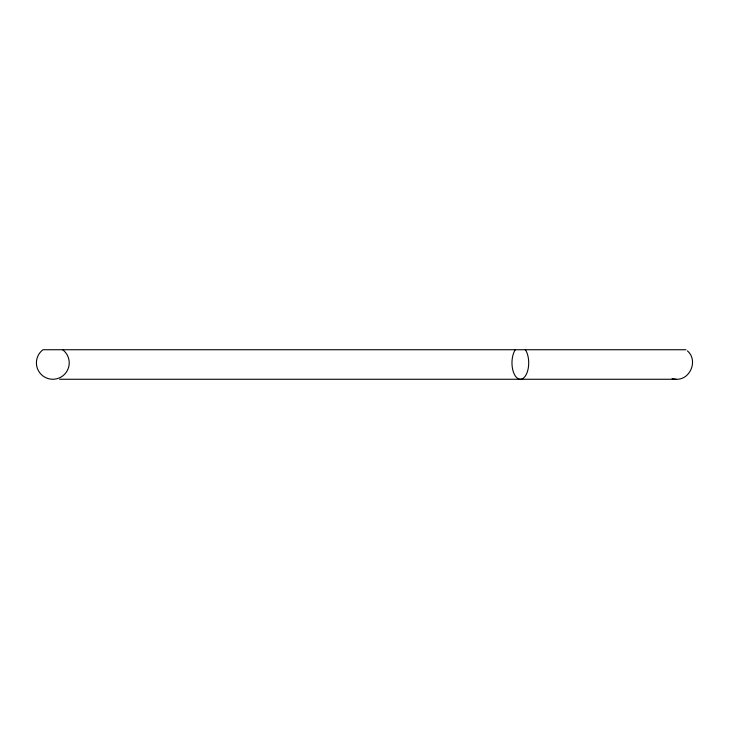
<?xml version="1.0" encoding="UTF-8"?>
<svg xmlns="http://www.w3.org/2000/svg" width="729" height="729" viewBox="0 0 729 729"><rect width="100%" height="100%" fill="white"/><g stroke="black" fill="none" stroke-linecap="round" stroke-linejoin="round"><path stroke-width="1.09" d="M515.33 349.738L514.61 350.904A16.402 8.365 90 0 0 514.364 374.341A16.402 8.365 90 0 0 526.32 374.341A16.402 8.365 90 0 0 526.065 350.904L525.345 349.738M59.632 379.262L676.093 379.262C690.381 380.055 698.373 360.181 687.411 350.904M685.998 349.738L43.002 349.738L41.589 350.904A16.402 16.402 0 0 0 41.097 374.332A16.402 16.402 0 0 0 64.544 374.332A16.402 16.402 0 0 0 64.052 350.904L62.639 349.738M676.093 379.262L672.102 378.752"/></g></svg>
